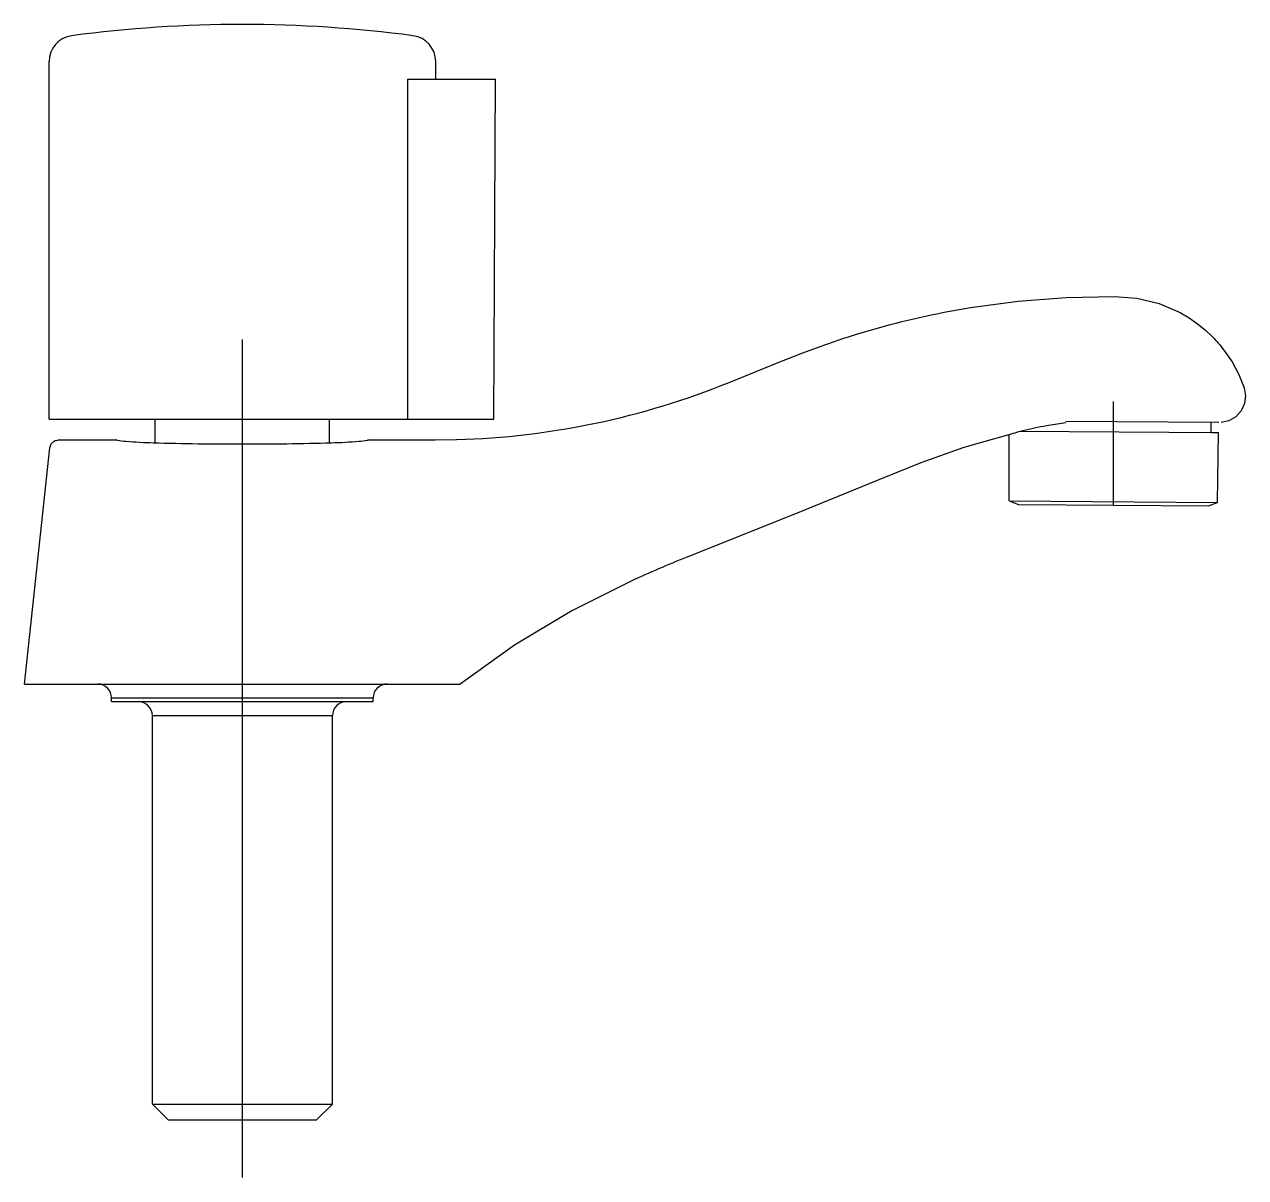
# Model space of a CAD drawing. Extents: x 70.045 to 70.191, y 0.019 to 0.157.
import ezdxf

# ---------------------------------------------------------------- set-up
doc = ezdxf.new("R2010")
doc.units = 0
doc.header["$LTSCALE"] = 0.2
doc.header["$MEASUREMENT"] = 0
doc.linetypes.add('AXES', pattern=[0.54, 0.3, -0.08, 0.08, -0.08])
doc.linetypes.add('CONTINU', pattern=[0])
doc.layers.get('0').update_dxf_attribs({"linetype": 'CONTINUOUS'})
doc.layers.add('DECA_EIXOS', color=5, linetype='AXES')

msp = doc.modelspace()

# ---------------------------------------------------------------- linework, layer by layer
at = {"linetype": 'CONTINU'}
for points in [[(70.0711, 0.15652, 0.032725), (70.05075, 0.15518)], [(70.09145, 0.15518, 0.032718), (70.0711, 0.15652)], [(70.05075, 0.15518, 0.376294), (70.04804, 0.15209)], [(70.09417, 0.15209, 0.376902), (70.09145, 0.15518)], [(70.12918, 0.11382), (70.13501, 0.11619), (70.13794, 0.11733, -0.008051), (70.14149, 0.11863, -0.029348), (70.1526, 0.12173, -0.013486), (70.15796, 0.12275), (70.16365, 0.12351), (70.16937, 0.12394), (70.17511, 0.12405)], [(70.17511, 0.12405), (70.17782, 0.12386), (70.18047, 0.12321), (70.18296, 0.12214), (70.18403, 0.12152), (70.18504, 0.12082), (70.18599, 0.12005), (70.18678, 0.1193, -0.033711), (70.1882, 0.11766), (70.18916, 0.11625), (70.18996, 0.11475), (70.1906, 0.11317)], [(70.09666, 0.10699, 0.089446), (70.12918, 0.11382)], [(70.16236, 0.10753, -0.021577), (70.1642, 0.10806)], [(70.1642, 0.10806, -0.022767), (70.16704, 0.10867)], [(70.0711, 0.10643, -0.008189), (70.06047, 0.10658, -0.011358), (70.05721, 0.10675, -0.035318), (70.05619, 0.10688), (70.05606, 0.10695)], [(70.08614, 0.10695), (70.08601, 0.10688, -0.035309), (70.085, 0.10675, -0.011358), (70.08174, 0.10658, -0.008188), (70.0711, 0.10643)], [(70.16236, 0.10753), (70.15715, 0.10605), (70.15204, 0.10422), (70.14701, 0.10221), (70.13709, 0.09814), (70.12405, 0.09294, 0.010734), (70.11749, 0.09012), (70.11039, 0.08655), (70.10356, 0.08246), (70.0971, 0.07783)], [(70.0555, 0.07617, 0.414337), (70.05384, 0.07783)], [(70.08837, 0.07783, 0.414337), (70.0867, 0.07617)], [(70.06036, 0.07406, 0.413979), (70.0587, 0.07573)], [(70.08351, 0.07573, 0.414211), (70.08184, 0.07406)]]:
    msp.add_lwpolyline(points, format="xyb", dxfattribs=at)
for points in [[(70.04804, 0.10942), (70.04804, 0.15209)], [(70.09417, 0.14999), (70.09417, 0.15209)], [(70.09078, 0.14999), (70.09081, 0.10942)], [(70.09078, 0.14999), (70.10128, 0.14999)], [(70.1011, 0.10942), (70.10128, 0.14999)], [(70.1906, 0.11317), (70.19078, 0.11223), (70.19065, 0.11128), (70.19024, 0.11042), (70.1896, 0.10972), (70.18878, 0.10924), (70.18785, 0.10904)], [(70.04804, 0.10942), (70.1011, 0.10942)], [(70.0607, 0.10657), (70.0607, 0.10942)], [(70.0815, 0.10657), (70.0815, 0.10942)], [(70.16381, 0.10798), (70.18756, 0.10782)], [(70.16704, 0.10867), (70.16934, 0.10902)], [(70.16934, 0.10919), (70.18757, 0.10906)], [(70.18667, 0.10782), (70.18669, 0.10907)], [(70.18667, 0.10782), (70.18756, 0.10782)], [(70.18744, 0.0995), (70.18756, 0.10782)], [(70.04812, 0.10602), (70.0483, 0.1065), (70.04867, 0.10683), (70.04916, 0.10695)], [(70.04825, 0.10636), (70.04829, 0.10648)], [(70.04837, 0.10656), (70.04846, 0.10665)], [(70.04856, 0.10673), (70.04865, 0.10682)], [(70.04865, 0.10682), (70.04876, 0.10688)], [(70.04876, 0.10688), (70.0489, 0.10689)], [(70.0489, 0.10689), (70.04903, 0.10692)], [(70.04903, 0.10692), (70.04916, 0.10695)], [(70.04916, 0.10695), (70.05606, 0.10695)], [(70.08614, 0.10695), (70.09666, 0.10699)], [(70.08614, 0.10695), (70.09409, 0.10695)], [(70.09409, 0.10695), (70.09666, 0.10699)], [(70.16258, 0.09967), (70.16258, 0.1076)], [(70.0451, 0.07783), (70.04812, 0.10602)], [(70.04812, 0.10602), (70.04816, 0.10613)], [(70.04816, 0.10613), (70.0482, 0.10625)], [(70.16258, 0.09967), (70.18744, 0.0995)], [(70.16258, 0.09967), (70.16367, 0.09925)], [(70.16367, 0.09925), (70.18635, 0.09909)], [(70.18635, 0.09909), (70.18744, 0.0995)], [(70.0451, 0.07783), (70.0971, 0.07783)], [(70.0555, 0.07573), (70.0555, 0.07617)], [(70.0555, 0.07617), (70.0867, 0.07617)], [(70.0867, 0.07573), (70.0867, 0.07617)], [(70.0555, 0.07573), (70.0867, 0.07573)], [(70.06036, 0.02772), (70.06036, 0.07406)], [(70.06036, 0.07406), (70.08184, 0.07406)], [(70.08184, 0.02772), (70.08184, 0.07406)], [(70.06036, 0.02772), (70.06226, 0.02583)], [(70.06036, 0.02772), (70.08184, 0.02772)], [(70.07994, 0.02583), (70.08184, 0.02772)], [(70.06226, 0.02583), (70.07994, 0.02583)]]:
    msp.add_lwpolyline(points, dxfattribs=at)
at = {"layer": 'DECA_EIXOS'}
for points in [[(70.0711, 0.01895), (70.0711, 0.15652)], [(70.17501, 0.09917), (70.17501, 0.11154)]]:
    msp.add_lwpolyline(points, dxfattribs=at)

doc.saveas('drawing.dxf')
